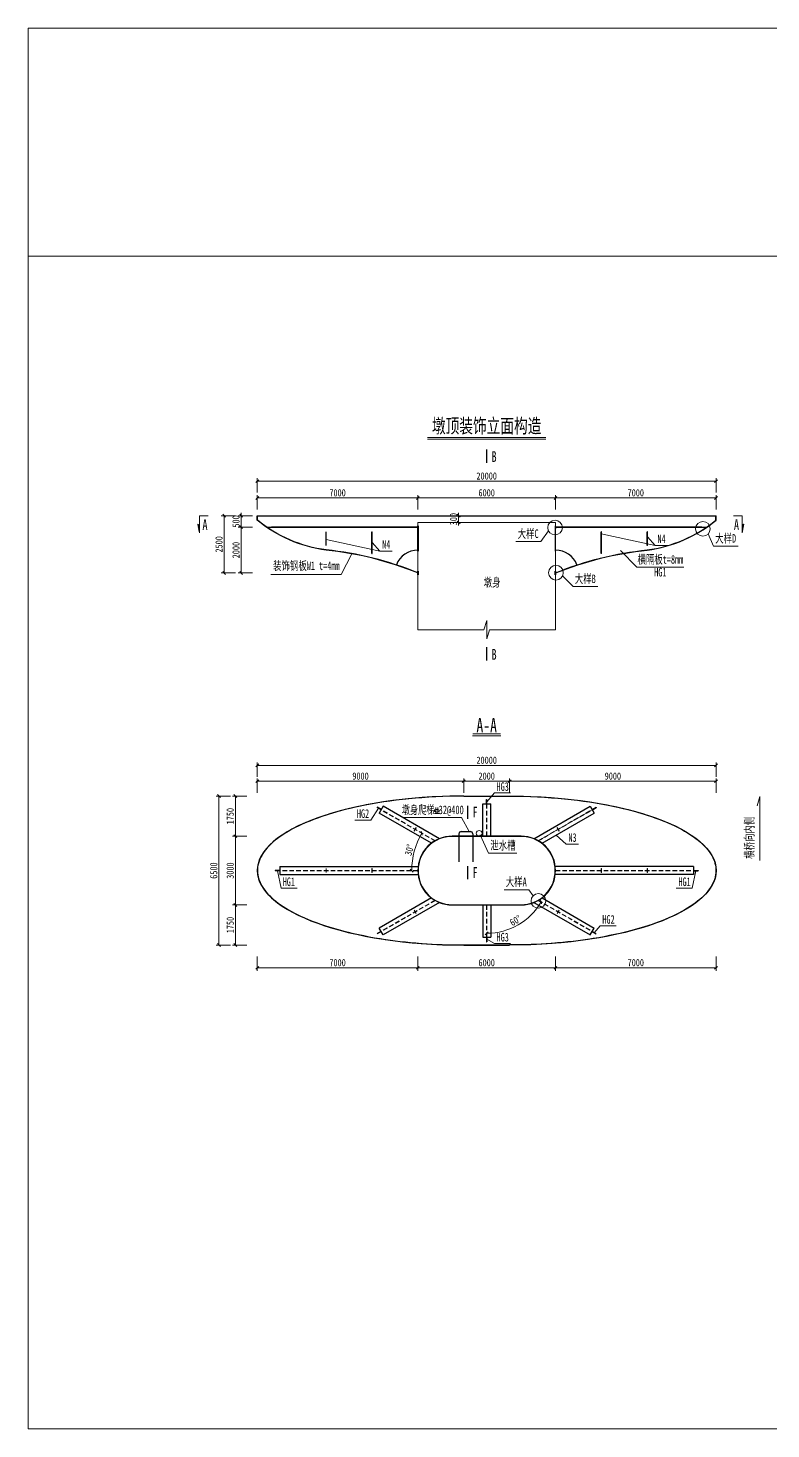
# Model space of a CAD drawing. Header units: millimetres. Extents: x 134964 to 142664, y -3921 to 2190.
# Drawn here: x 134964 to 138203, y -3921 to 2190 of the extents above; entities that cross this region are included whole.
import ezdxf
from ezdxf.enums import TextEntityAlignment as Align

# ---------------------------------------------------------------- set-up
doc = ezdxf.new("R2010")
doc.units = ezdxf.units.MM
doc.header["$LTSCALE"] = 2
doc.linetypes.add('DASH1T', pattern=[3, 2, -1])
doc.layers.get('0').update_dxf_attribs({"lineweight": 15})
doc.layers.get('DEFPOINTS').update_dxf_attribs({"color": 8, "lineweight": 15})
for name, color, linetype, lineweight in [('Dim', 4, 'Continuous', 15), ('文字', 7, 'Continuous', 15), ('标注线及字体', 2, 'Continuous', 15), ('桥 构造细虚', 6, 'DASH1T', 15), ('粗线', 3, 'Continuous', 25), ('钢板', 1, 'Continuous', 25), ('钢筋标注', 7, 'Continuous', 13)]:
    doc.layers.add(name, color=color, linetype=linetype, lineweight=lineweight)
doc.styles.add('111', font='仿宋_GB2312.TTF', dxfattribs={"width": 0.7})
doc.styles.add('BM_Dim', font='仿宋_GB2312.TTF', dxfattribs={"width": 0.85})
doc.dimstyles.new('200', dxfattribs={"dimscale": 0, "dimtxt": 2.5, "dimasz": 1, "dimexe": 1, "dimexo": 1, "dimgap": 0.6, "dimtad": 1, "dimdec": 0, "dimlfac": 10, "dimdsep": 46, "dimtxsty": '111', "dimblk": 'OBLIQUE', "dimcen": 0, "dimclrd": 4, "dimclre": 4, "dimclrt": 4, "dimadec": 1, "dimazin": 2, "dimtfac": 1, "dimtdec": 0, "dimtix": 1, "dimtmove": 2, "dimatfit": 3, "dimfxl": 4, "dimfxlon": 1, "dimtolj": 1, "dimlwd": -1, "dimlwe": -1, "dimarcsym": 0})

# ---------------------------------------------------------------- blocks, each defined once
blk = doc.blocks.new('_Oblique')
at = {"color": 0, "linetype": 'ByBlock', "lineweight": -2}
blk.add_line((-0.5, -0.5), (0.5, 0.5), dxfattribs=at)
blk = doc.blocks.new('*D29')
at = {"color": 4}
for p, q in [((135963.7, -1145.2), (135963.7, -1082.7)), ((135963.7, -1095.2), (136863.7, -1095.2)), ((136863.7, -1145.2), (136863.7, -1082.7))]:
    blk.add_line(p, q, dxfattribs=at)
at = {"layer": 'DEFPOINTS', "color": 0}
for p in [(136863.7, -1095.2), (136863.7, -1160), (135963.7, -1485)]:
    blk.add_point(p, dxfattribs=at)
at = {"color": 4, "xscale": 12.50000004556755, "yscale": 12.50000004556755, "zscale": 12.50000004556755, "rotation": 180}
blk.add_blockref('_Oblique', (135963.7, -1095.2), dxfattribs=at)
at = {"color": 4, "xscale": 12.50000004556755, "yscale": 12.50000004556755, "zscale": 12.50000004556755}
blk.add_blockref('_Oblique', (136863.7, -1095.2), dxfattribs=at)
at = {"color": 4, "insert": (136413.7, -1072.9), "char_height": 31.25, "attachment_point": 5, "style": '111'}
blk.add_mtext('\\A1;9000', dxfattribs=at)
blk = doc.blocks.new('*D30')
at = {"color": 4}
for p, q in [((136863.7, -1145.2), (136863.7, -1082.7)), ((136863.7, -1095.2), (137063.7, -1095.2)), ((137063.7, -1145.2), (137063.7, -1082.7))]:
    blk.add_line(p, q, dxfattribs=at)
at = {"layer": 'DEFPOINTS', "color": 0}
for p in [(137063.7, -1095.2), (136863.7, -1160), (137063.7, -1160)]:
    blk.add_point(p, dxfattribs=at)
at = {"color": 4, "xscale": 12.50000004556755, "yscale": 12.50000004556755, "zscale": 12.50000004556755, "rotation": 180}
blk.add_blockref('_Oblique', (136863.7, -1095.2), dxfattribs=at)
at = {"color": 4, "xscale": 12.50000004556755, "yscale": 12.50000004556755, "zscale": 12.50000004556755}
blk.add_blockref('_Oblique', (137063.7, -1095.2), dxfattribs=at)
at = {"color": 4, "insert": (136963.7, -1072.9), "char_height": 31.25, "attachment_point": 5, "style": '111'}
blk.add_mtext('\\A1;2000', dxfattribs=at)
blk = doc.blocks.new('*D31')
at = {"color": 4}
for p, q in [((137063.7, -1145.2), (137063.7, -1082.7)), ((137963.7, -1095.2), (137063.7, -1095.2)), ((137963.7, -1145.2), (137963.7, -1082.7))]:
    blk.add_line(p, q, dxfattribs=at)
at = {"layer": 'DEFPOINTS', "color": 0}
for p in [(137063.7, -1095.2), (137063.7, -1161), (137963.7, -1485)]:
    blk.add_point(p, dxfattribs=at)
at = {"color": 4, "xscale": 12.50000004556755, "yscale": 12.50000004556755, "zscale": 12.50000004556755, "rotation": 180}
blk.add_blockref('_Oblique', (137063.7, -1095.2), dxfattribs=at)
at = {"color": 4, "xscale": 12.50000004556755, "yscale": 12.50000004556755, "zscale": 12.50000004556755}
blk.add_blockref('_Oblique', (137963.7, -1095.2), dxfattribs=at)
at = {"color": 4, "insert": (137513.7, -1072.9), "char_height": 31.25, "attachment_point": 5, "style": '111'}
blk.add_mtext('\\A1;9000', dxfattribs=at)
blk = doc.blocks.new('*D32')
at = {"color": 4}
for p, q in [((135963.7, -1076), (135963.7, -1013.5)), ((135963.7, -1026), (137963.7, -1026)), ((137963.7, -1076), (137963.7, -1013.5))]:
    blk.add_line(p, q, dxfattribs=at)
at = {"layer": 'DEFPOINTS', "color": 0}
for p in [(137963.7, -1026), (135963.7, -1485), (137963.7, -1485)]:
    blk.add_point(p, dxfattribs=at)
at = {"color": 4, "xscale": 12.50000004556755, "yscale": 12.50000004556755, "zscale": 12.50000004556755, "rotation": 180}
blk.add_blockref('_Oblique', (135963.7, -1026), dxfattribs=at)
at = {"color": 4, "xscale": 12.50000004556755, "yscale": 12.50000004556755, "zscale": 12.50000004556755}
blk.add_blockref('_Oblique', (137963.7, -1026), dxfattribs=at)
at = {"color": 4, "insert": (136963.7, -1003.7), "char_height": 31.25, "attachment_point": 5, "style": '111'}
blk.add_mtext('\\A1;20000', dxfattribs=at)
blk = doc.blocks.new('*D40')
at = {"color": 4}
for p, q in [((135846.4, -1160), (135783.9, -1160)), ((135796.4, -1810), (135796.4, -1160)), ((135846.4, -1810), (135783.9, -1810))]:
    blk.add_line(p, q, dxfattribs=at)
at = {"layer": 'DEFPOINTS', "color": 0}
for p in [(135796.4, -1160), (136887.7, -1160), (136884.2, -1810)]:
    blk.add_point(p, dxfattribs=at)
at = {"color": 4, "xscale": 12.50000004556755, "yscale": 12.50000004556755, "zscale": 12.50000004556755}
for p, rotation in [((135796.4, -1160), 90), ((135796.4, -1810), 270)]:
    blk.add_blockref('_Oblique', p, dxfattribs=dict(at, rotation=rotation))
at = {"color": 4, "insert": (135774, -1485), "char_height": 31.25, "attachment_point": 5, "rotation": 90, "style": '111'}
blk.add_mtext('\\A1;6500', dxfattribs=at)
blk = doc.blocks.new('*D33')
at = {"color": 4}
blk.add_arc((136963.7, -1485), 326.8, 150, 180, dxfattribs=at)
at = {"layer": 'DEFPOINTS', "color": 0}
for p in [(136229.1, -1060.9), (136656.6, -1373.2), (136738.9, -1355.2), (135964.7, -1485), (137081.7, -1485)]:
    blk.add_point(p, dxfattribs=at)
at = {"color": 4, "xscale": 12.50000004556755, "yscale": 12.50000004556755, "zscale": 12.50000004556755}
for p, rotation in [((136680.6, -1321.6), 59.99999999999994), ((136636.9, -1485), 270)]:
    blk.add_blockref('_Oblique', p, dxfattribs=dict(at, rotation=rotation))
at = {"color": 4, "insert": (136626.4, -1394.6), "char_height": 31.25, "attachment_point": 5, "rotation": 75, "style": '111'}
blk.add_mtext('\\A1;30%%d', dxfattribs=at)
blk = doc.blocks.new('*D34')
at = {"color": 4}
for p, q in [((135963.7, -1859.1), (135963.7, -1921.6)), ((136663.7, -1859.1), (136663.7, -1921.6)), ((135963.7, -1909.1), (136663.7, -1909.1))]:
    blk.add_line(p, q, dxfattribs=at)
at = {"layer": 'DEFPOINTS', "color": 0}
for p in [(135963.7, -1485), (136663.7, -1485), (136663.7, -1909.1)]:
    blk.add_point(p, dxfattribs=at)
at = {"color": 4, "xscale": 12.50000004556755, "yscale": 12.50000004556755, "zscale": 12.50000004556755, "rotation": 180}
blk.add_blockref('_Oblique', (135963.7, -1909.1), dxfattribs=at)
at = {"color": 4, "xscale": 12.50000004556755, "yscale": 12.50000004556755, "zscale": 12.50000004556755}
blk.add_blockref('_Oblique', (136663.7, -1909.1), dxfattribs=at)
at = {"color": 4, "insert": (136313.7, -1886.7), "char_height": 31.25, "attachment_point": 5, "style": '111'}
blk.add_mtext('\\A1;7000', dxfattribs=at)
blk = doc.blocks.new('*D35')
at = {"color": 4}
for p, q in [((136663.7, -1859.1), (136663.7, -1921.6)), ((137263.7, -1859.1), (137263.7, -1921.6)), ((136663.7, -1909.1), (137263.7, -1909.1))]:
    blk.add_line(p, q, dxfattribs=at)
at = {"layer": 'DEFPOINTS', "color": 0}
for p in [(136663.7, -1485), (137263.7, -1485), (137263.7, -1909.1)]:
    blk.add_point(p, dxfattribs=at)
at = {"color": 4, "xscale": 12.50000004556755, "yscale": 12.50000004556755, "zscale": 12.50000004556755, "rotation": 180}
blk.add_blockref('_Oblique', (136663.7, -1909.1), dxfattribs=at)
at = {"color": 4, "xscale": 12.50000004556755, "yscale": 12.50000004556755, "zscale": 12.50000004556755}
blk.add_blockref('_Oblique', (137263.7, -1909.1), dxfattribs=at)
at = {"color": 4, "insert": (136963.7, -1886.7), "char_height": 31.25, "attachment_point": 5, "style": '111'}
blk.add_mtext('\\A1;6000', dxfattribs=at)
blk = doc.blocks.new('*D36')
at = {"color": 4}
for p, q in [((137263.7, -1859.1), (137263.7, -1921.6)), ((137963.7, -1859.1), (137963.7, -1921.6)), ((137963.7, -1909.1), (137263.7, -1909.1))]:
    blk.add_line(p, q, dxfattribs=at)
at = {"layer": 'DEFPOINTS', "color": 0}
for p in [(137263.7, -1210), (137963.7, -1485), (137263.7, -1909.1)]:
    blk.add_point(p, dxfattribs=at)
at = {"color": 4, "xscale": 12.50000004556755, "yscale": 12.50000004556755, "zscale": 12.50000004556755, "rotation": 180}
blk.add_blockref('_Oblique', (137263.7, -1909.1), dxfattribs=at)
at = {"color": 4, "xscale": 12.50000004556755, "yscale": 12.50000004556755, "zscale": 12.50000004556755}
blk.add_blockref('_Oblique', (137963.7, -1909.1), dxfattribs=at)
at = {"color": 4, "insert": (137613.7, -1886.7), "char_height": 31.25, "attachment_point": 5, "style": '111'}
blk.add_mtext('\\A1;7000', dxfattribs=at)
blk = doc.blocks.new('*D37')
at = {"color": 4}
for p, q in [((135918, -1160), (135855.5, -1160)), ((135868, -1160), (135868, -1335)), ((135918, -1335), (135855.5, -1335))]:
    blk.add_line(p, q, dxfattribs=at)
at = {"layer": 'DEFPOINTS', "color": 0}
for p in [(135983.4, -1160), (135868, -1335), (135983.4, -1335)]:
    blk.add_point(p, dxfattribs=at)
at = {"color": 4, "xscale": 12.50000004556755, "yscale": 12.50000004556755, "zscale": 12.50000004556755}
for p, rotation in [((135868, -1160), 90), ((135868, -1335), 270)]:
    blk.add_blockref('_Oblique', p, dxfattribs=dict(at, rotation=rotation))
at = {"color": 4, "insert": (135845.6, -1247.5), "char_height": 31.25, "attachment_point": 5, "rotation": 90, "style": '111'}
blk.add_mtext('\\A1;1750', dxfattribs=at)
blk = doc.blocks.new('*D38')
at = {"color": 4}
for p, q in [((135918, -1335), (135855.5, -1335)), ((135868, -1335), (135868, -1635)), ((135918, -1635), (135855.5, -1635))]:
    blk.add_line(p, q, dxfattribs=at)
at = {"layer": 'DEFPOINTS', "color": 0}
for p in [(135983.4, -1335), (135868, -1635), (135983.4, -1635)]:
    blk.add_point(p, dxfattribs=at)
at = {"color": 4, "xscale": 12.50000004556755, "yscale": 12.50000004556755, "zscale": 12.50000004556755}
for p, rotation in [((135868, -1335), 90), ((135868, -1635), 270)]:
    blk.add_blockref('_Oblique', p, dxfattribs=dict(at, rotation=rotation))
at = {"color": 4, "insert": (135845.6, -1485), "char_height": 31.25, "attachment_point": 5, "rotation": 90, "style": '111'}
blk.add_mtext('\\A1;3000', dxfattribs=at)
blk = doc.blocks.new('*D39')
at = {"color": 4}
for p, q in [((135918, -1635), (135855.5, -1635)), ((135868, -1810), (135868, -1635)), ((135918, -1810), (135855.5, -1810))]:
    blk.add_line(p, q, dxfattribs=at)
at = {"layer": 'DEFPOINTS', "color": 0}
for p in [(135868, -1635), (135983.4, -1635), (135983.4, -1810)]:
    blk.add_point(p, dxfattribs=at)
at = {"color": 4, "xscale": 12.50000004556755, "yscale": 12.50000004556755, "zscale": 12.50000004556755}
for p, rotation in [((135868, -1635), 90), ((135868, -1810), 270)]:
    blk.add_blockref('_Oblique', p, dxfattribs=dict(at, rotation=rotation))
at = {"color": 4, "insert": (135845.6, -1722.5), "char_height": 31.25, "attachment_point": 5, "rotation": 90, "style": '111'}
blk.add_mtext('\\A1;1750', dxfattribs=at)
blk = doc.blocks.new('*D41')
at = {"color": 4}
blk.add_arc((136963.7, -1485), 273.7, 270, 330, dxfattribs=at)
at = {"layer": 'DEFPOINTS', "color": 0}
for p in [(136963.7, -1423.6), (137188.5, -1614.8), (137057.3, -1742.2), (137698.2, -1909.1), (136963.7, -2084)]:
    blk.add_point(p, dxfattribs=at)
at = {"color": 4, "xscale": 12.50000004556755, "yscale": 12.50000004556755, "zscale": 12.50000004556755}
for p, rotation in [((137200.7, -1621.8), 59.99999999999992), ((136963.7, -1758.7), 180)]:
    blk.add_blockref('_Oblique', p, dxfattribs=dict(at, rotation=rotation))
at = {"color": 4, "insert": (137089.3, -1702.7), "char_height": 31.25, "attachment_point": 5, "rotation": 30, "style": '111'}
blk.add_mtext('\\A1;60%%d', dxfattribs=at)
blk = doc.blocks.new('*D43')
at = {"color": 4}
for p, q in [((135963.7, 90.2), (135963.7, 152.7)), ((136663.7, 140.2), (135963.7, 140.2)), ((136663.7, 90.2), (136663.7, 152.7))]:
    blk.add_line(p, q, dxfattribs=at)
at = {"layer": 'DEFPOINTS', "color": 0}
for p in [(135963.7, 140.2), (135963.7, 63), (136663.7, 33)]:
    blk.add_point(p, dxfattribs=at)
at = {"color": 4, "xscale": 12.50000004556755, "yscale": 12.50000004556755, "zscale": 12.50000004556755, "rotation": 180}
blk.add_blockref('_Oblique', (135963.7, 140.2), dxfattribs=at)
at = {"color": 4, "xscale": 12.50000004556755, "yscale": 12.50000004556755, "zscale": 12.50000004556755}
blk.add_blockref('_Oblique', (136663.7, 140.2), dxfattribs=at)
at = {"color": 4, "insert": (136313.7, 162.6), "char_height": 31.25, "attachment_point": 5, "style": '111'}
blk.add_mtext('\\A1;7000', dxfattribs=at)
blk = doc.blocks.new('*D44')
at = {"color": 4}
for p, q in [((136663.7, 90.2), (136663.7, 152.7)), ((137263.7, 140.2), (136663.7, 140.2)), ((137263.7, 90.2), (137263.7, 152.7))]:
    blk.add_line(p, q, dxfattribs=at)
at = {"layer": 'DEFPOINTS', "color": 0}
for p in [(136663.7, 140.2), (136663.7, 63), (137263.7, 33)]:
    blk.add_point(p, dxfattribs=at)
at = {"color": 4, "xscale": 12.50000004556755, "yscale": 12.50000004556755, "zscale": 12.50000004556755, "rotation": 180}
blk.add_blockref('_Oblique', (136663.7, 140.2), dxfattribs=at)
at = {"color": 4, "xscale": 12.50000004556755, "yscale": 12.50000004556755, "zscale": 12.50000004556755}
blk.add_blockref('_Oblique', (137263.7, 140.2), dxfattribs=at)
at = {"color": 4, "insert": (136963.7, 162.6), "char_height": 31.25, "attachment_point": 5, "style": '111'}
blk.add_mtext('\\A1;6000', dxfattribs=at)
blk = doc.blocks.new('*D45')
at = {"color": 4}
for p, q in [((137263.7, 90.2), (137263.7, 152.7)), ((137263.7, 140.2), (137963.7, 140.2)), ((137963.7, 90.2), (137963.7, 152.7))]:
    blk.add_line(p, q, dxfattribs=at)
at = {"layer": 'DEFPOINTS', "color": 0}
for p in [(137963.7, 140.2), (137963.7, 63), (137263.7, 33)]:
    blk.add_point(p, dxfattribs=at)
at = {"color": 4, "xscale": 12.50000004556755, "yscale": 12.50000004556755, "zscale": 12.50000004556755}
for p, rotation in [((137263.7, 140.2), 180), ((137963.7, 140.2), 360)]:
    blk.add_blockref('_Oblique', p, dxfattribs=dict(at, rotation=rotation))
at = {"color": 4, "insert": (137613.7, 162.6), "char_height": 31.25, "attachment_point": 5, "style": '111'}
blk.add_mtext('\\A1;7000', dxfattribs=at)
blk = doc.blocks.new('*D46')
at = {"color": 4}
for p, q in [((135963.7, 163.6), (135963.7, 226.1)), ((137963.7, 213.6), (135963.7, 213.6)), ((137963.7, 163.6), (137963.7, 226.1))]:
    blk.add_line(p, q, dxfattribs=at)
at = {"layer": 'DEFPOINTS', "color": 0}
for p in [(135963.7, 213.6), (135963.7, 143.9), (137963.7, 115.4)]:
    blk.add_point(p, dxfattribs=at)
at = {"color": 4, "xscale": 12.50000004556755, "yscale": 12.50000004556755, "zscale": 12.50000004556755, "rotation": 180}
blk.add_blockref('_Oblique', (135963.7, 213.6), dxfattribs=at)
at = {"color": 4, "xscale": 12.50000004556755, "yscale": 12.50000004556755, "zscale": 12.50000004556755}
blk.add_blockref('_Oblique', (137963.7, 213.6), dxfattribs=at)
at = {"color": 4, "insert": (136963.7, 236), "char_height": 31.25, "attachment_point": 5, "style": '111'}
blk.add_mtext('\\A1;20000', dxfattribs=at)
blk = doc.blocks.new('*D47')
at = {"color": 4}
for p, q in [((135943.2, 63), (135880.7, 63)), ((135893.2, 63), (135893.2, 75.5)), ((135893.2, 13), (135893.2, 63)), ((135943.2, 13), (135880.7, 13)), ((135893.2, 13), (135893.2, 0.5))]:
    blk.add_line(p, q, dxfattribs=at)
at = {"layer": 'DEFPOINTS', "color": 0}
for p in [(135893.2, 63), (136011, 63), (136011, 13)]:
    blk.add_point(p, dxfattribs=at)
at = {"color": 4, "xscale": 12.50000004556755, "yscale": 12.50000004556755, "zscale": 12.50000004556755}
for p, rotation in [((135893.2, 63), 270), ((135893.2, 13), 90)]:
    blk.add_blockref('_Oblique', p, dxfattribs=dict(at, rotation=rotation))
at = {"color": 4, "insert": (135870.8, 38), "char_height": 31.25, "attachment_point": 5, "rotation": 90, "style": '111'}
blk.add_mtext('\\A1;500', dxfattribs=at)
blk = doc.blocks.new('*D48')
at = {"color": 4}
for p, q in [((135943.2, 13), (135880.7, 13)), ((135893.2, -187), (135893.2, 13)), ((135943.2, -187), (135880.7, -187))]:
    blk.add_line(p, q, dxfattribs=at)
at = {"layer": 'DEFPOINTS', "color": 0}
for p in [(135893.2, 13), (136011, 13), (135989.9, -187)]:
    blk.add_point(p, dxfattribs=at)
at = {"color": 4, "xscale": 12.50000004556755, "yscale": 12.50000004556755, "zscale": 12.50000004556755}
for p, rotation in [((135893.2, 13), 90), ((135893.2, -187), 270)]:
    blk.add_blockref('_Oblique', p, dxfattribs=dict(at, rotation=rotation))
at = {"color": 4, "insert": (135870.8, -87), "char_height": 31.25, "attachment_point": 5, "rotation": 90, "style": '111'}
blk.add_mtext('\\A1;2000', dxfattribs=at)
blk = doc.blocks.new('*D49')
at = {"color": 4}
for p, q in [((135869.2, 63), (135806.7, 63)), ((135819.2, -187), (135819.2, 63)), ((135869.2, -187), (135806.7, -187))]:
    blk.add_line(p, q, dxfattribs=at)
at = {"layer": 'DEFPOINTS', "color": 0}
for p in [(135819.2, 63), (135913, 63), (135892, -187)]:
    blk.add_point(p, dxfattribs=at)
at = {"color": 4, "xscale": 12.50000004556755, "yscale": 12.50000004556755, "zscale": 12.50000004556755}
for p, rotation in [((135819.2, 63), 90), ((135819.2, -187), 270)]:
    blk.add_blockref('_Oblique', p, dxfattribs=dict(at, rotation=rotation))
at = {"color": 4, "insert": (135796.8, -62), "char_height": 31.25, "attachment_point": 5, "rotation": 90, "style": '111'}
blk.add_mtext('\\A1;2500', dxfattribs=at)
blk = doc.blocks.new('*D42')
at = {"color": 4}
for p, q in [((136891.5, 63), (136829, 63)), ((136841.5, 63), (136841.5, 75.5)), ((136841.5, 33), (136841.5, 63)), ((136891.5, 33), (136829, 33)), ((136841.5, 33), (136841.5, 20.5))]:
    blk.add_line(p, q, dxfattribs=at)
at = {"layer": 'DEFPOINTS', "color": 0}
for p in [(136841.5, 63), (136959.3, 63), (136959.3, 33)]:
    blk.add_point(p, dxfattribs=at)
at = {"color": 4, "xscale": 12.50000004556755, "yscale": 12.50000004556755, "zscale": 12.50000004556755}
for p, rotation in [((136841.5, 63), 270), ((136841.5, 33), 90)]:
    blk.add_blockref('_Oblique', p, dxfattribs=dict(at, rotation=rotation))
at = {"color": 4, "insert": (136819.1, 48), "char_height": 31.25, "attachment_point": 5, "rotation": 90, "style": '111'}
blk.add_mtext('\\A1;300', dxfattribs=at)
blk = doc.blocks.new('剖面箭头')
at = {"ltscale": 10}
h = blk.add_hatch(dxfattribs=at)
h.set_pattern_fill('ANSI31', color=2, style=0)
h.set_pattern_definition([(45, (-182.99888, -777.8594), (-0.088388348, 0.088388348), [])])
h.paths.add_polyline_path([(6, -3), (3.15, -3), (3, -3.6)])
at = {"color": 3, "ltscale": 10}
blk.add_line((0, 0), (0, -3), dxfattribs=at)
at = {"color": 2, "ltscale": 10}
for p, q in [((0, -3), (6, -3)), ((6, -3), (3, -3.6)), ((3, -3.6), (3.15, -3))]:
    blk.add_line(p, q, dxfattribs=at)
blk = doc.blocks.new('1')
at = {"layer": '钢筋标注', "color": 0}
for p, q in [((3350.24, -1343.61), (3351.84, -1343.61)), ((3350.71, -1341.53), (3350.71, -1343.61)), ((3351.37, -1341.53), (3351.37, -1343.61))]:
    blk.add_line(p, q, dxfattribs=at)
at = {"layer": '钢筋标注', "color": 0, "extrusion": (0, 0, -1)}
blk.add_ellipse((3351.04, -1342.6), major_axis=(0.896, 0), ratio=0.515922, dxfattribs=at)

msp = doc.modelspace()

# ---------------------------------------------------------------- linework, layer by layer
at = {"color": 4}
for p, q in [((136705.64, 396.02), (137221.69, 396.02)), ((136902.39, -896.63), (137024.93, -896.63))]:
    msp.add_line(p, q, dxfattribs=at)
at = {"color": 8}
for p, q in [((136663.66, -434.79), (136663.66, 33)), ((137263.66, 33), (136663.66, 33)), ((137263.66, -434.79), (137263.66, 33)), ((136263.66, -66.6), (136263.66, -7)), ((136463.66, -101.41), (136463.66, -7)), ((137463.66, -101.41), (137463.66, -7)), ((137663.66, -66.6), (137663.66, -7)), ((137188.66, -1355.08), (137441.39, -1209.17)), ((136656.26, -1297.81), (136647.86, -1312.36)), ((137271.07, -1297.81), (137279.47, -1312.36)), ((136263.66, -1476.59), (136263.66, -1484.59)), ((136263.66, -1485.39), (136263.66, -1493.39)), ((136463.66, -1476.59), (136463.66, -1484.59)), ((136463.66, -1485.39), (136463.66, -1493.39)), ((137463.66, -1476.59), (137463.66, -1484.59)), ((137463.66, -1485.39), (137463.66, -1493.39)), ((137663.66, -1476.59), (137663.66, -1484.59)), ((137663.66, -1485.39), (137663.66, -1493.39)), ((136656.26, -1672.17), (136647.86, -1657.62)), ((137271.07, -1672.17), (137279.47, -1657.62))]:
    msp.add_line(p, q, dxfattribs=at)
for p, q in [((136498.28, -91.93), (136263.26, -41.09)), ((136498.28, -91.93), (136464.06, -54.2)), ((137090.99, -49.74), (137199.28, -49.74)), ((137199.28, -49.74), (137233.15, -3.12)), ((137698.28, -67.28), (137463.26, -16.45)), ((137698.28, -67.28), (137664.06, -29.56)), ((137952.02, -70.15), (137929.61, -16.11)), ((136375.28, -102.86), (136329.42, -193.31)), ((136551.8, -91.93), (136498.28, -91.93)), ((137546.64, -88.62), (137618.76, -161.81)), ((137751.8, -67.28), (137698.28, -67.28)), ((137952.02, -70.15), (138060.31, -70.15)), ((137618.76, -161.81), (137823.17, -161.81)), ((136329.42, -193.31), (136022.62, -193.31)), ((137340.36, -246.61), (137294.16, -200.04)), ((137340.36, -246.61), (137448.65, -246.61)), ((136997.09, -1146.53), (136964.06, -1184.43)), ((136997.09, -1146.53), (137067.35, -1146.53)), ((136458.61, -1264.42), (136492.14, -1213.22)), ((138142.97, -1202.32), (138154.35, -1162.49)), ((138154.35, -1162.49), (138154.35, -1441.64)), ((136388.34, -1264.42), (136458.61, -1264.42)), ((136602.08, -1254.08), (136854.43, -1254.08)), ((136854.43, -1254.08), (136887.3, -1314.99)), ((136935.76, -1328.6), (136972.14, -1409.24)), ((137266.8, -1330.18), (137309.92, -1369.88)), ((136738.66, -1355.08), (136738.46, -1355.43)), ((137309.92, -1369.88), (137364.15, -1369.88)), ((136972.14, -1409.24), (137095.75, -1409.24)), ((136067.29, -1561.96), (136051.72, -1485.39)), ((137860.03, -1561.96), (137875.61, -1485.39)), ((136137.55, -1561.96), (136067.29, -1561.96)), ((137039.26, -1568.36), (137147.55, -1568.36)), ((137147.55, -1568.36), (137165.76, -1595.14)), ((137789.77, -1561.96), (137860.03, -1561.96)), ((137458.34, -1726.08), (137432.53, -1756.15)), ((137458.34, -1726.08), (137528.6, -1726.08)), ((136997.09, -1803.44), (136964.06, -1784.67)), ((136997.09, -1803.44), (137067.35, -1803.44))]:
    msp.add_line(p, q)
at = {"color": 6, "const_width": 4.5}
for points in [[(136705.64, 403.52), (137221.69, 403.52)], [(136902.39, -889.13), (137024.93, -889.13)]]:
    msp.add_lwpolyline(points, dxfattribs=at)
at = {"color": 8}
msp.add_lwpolyline([(137263.66, -434.79), (136975.66, -434.79), (136963.66, -474.79), (136963.66, -394.79), (136951.66, -434.79), (136935.66, -434.79), (136663.66, -434.79)], dxfattribs=at)
for centre, radius in [((137261.77, 11.2), 32), ((137906.09, 5.59), 32), ((137265.57, -185.65), 32), ((136930.76, -1322.49), 12.5), ((137188.98, -1617.16), 32)]:
    msp.add_circle(centre, radius)
at = {"layer": 'DEFPOINTS'}
for points in [[(134964.32, 2190.09), (142664.32, 2190.09), (142664.32, 1195.36), (134964.32, 1195.36)], [(134964.32, 1195.36), (142664.32, 1195.36), (142664.32, -3920.64), (134964.32, -3920.64)]]:
    msp.add_lwpolyline(points, close=True, dxfattribs=at)
at = {"layer": '桥 构造细虚', "ltscale": 5}
for p, q in [((136738.26, -1355.32), (136503.05, -1219.52)), ((136738.66, -1355.08), (136503.25, -1219.17)), ((136739.06, -1354.85), (136503.45, -1218.82)), ((136963.26, -1194.43), (136963.26, -1334.99)), ((136964.06, -1194.43), (136964.06, -1334.99)), ((137188.26, -1354.85), (137423.87, -1218.82)), ((137189.06, -1355.32), (137424.27, -1219.52)), ((136655.91, -1297.61), (136647.51, -1312.16)), ((136647.51, -1312.16), (136648.21, -1312.56)), ((136656.61, -1298.01), (136648.21, -1312.56)), ((136655.91, -1297.61), (136656.61, -1298.01)), ((137271.41, -1297.61), (137270.72, -1298.01)), ((137270.72, -1298.01), (137279.12, -1312.56)), ((137271.41, -1297.61), (137279.81, -1312.16)), ((137279.81, -1312.16), (137279.12, -1312.56)), ((136663.66, -1484.59), (136062.3, -1484.59)), ((136663.66, -1485.39), (136062.3, -1485.39)), ((136263.26, -1476.59), (136263.26, -1484.59)), ((136264.06, -1476.59), (136263.26, -1476.59)), ((136263.26, -1485.39), (136263.26, -1493.39)), ((136264.06, -1493.39), (136263.26, -1493.39)), ((136264.06, -1476.59), (136264.06, -1484.59)), ((136264.06, -1485.39), (136264.06, -1493.39)), ((136464.06, -1476.59), (136463.26, -1476.59)), ((136463.26, -1476.59), (136463.26, -1484.59)), ((136463.26, -1485.39), (136463.26, -1493.39)), ((136464.06, -1493.39), (136463.26, -1493.39)), ((136464.06, -1476.59), (136464.06, -1484.59)), ((136464.06, -1485.39), (136464.06, -1493.39)), ((137263.66, -1484.59), (137865.03, -1484.59)), ((137263.66, -1485.39), (137865.03, -1485.39)), ((137463.26, -1476.59), (137464.06, -1476.59)), ((137463.26, -1476.59), (137463.26, -1484.59)), ((137463.26, -1485.39), (137463.26, -1493.39)), ((137463.26, -1493.39), (137464.06, -1493.39)), ((137464.06, -1476.59), (137464.06, -1484.59)), ((137464.06, -1485.39), (137464.06, -1493.39)), ((137663.26, -1476.59), (137664.06, -1476.59)), ((137663.26, -1476.59), (137663.26, -1484.59)), ((137663.26, -1485.39), (137663.26, -1493.39)), ((137663.26, -1493.39), (137664.06, -1493.39)), ((137664.06, -1476.59), (137664.06, -1484.59)), ((137664.06, -1485.39), (137664.06, -1493.39)), ((136738.26, -1614.66), (136503.05, -1750.46)), ((136739.06, -1615.12), (136503.45, -1751.15)), ((136963.26, -1775.54), (136963.26, -1634.99)), ((136964.06, -1775.54), (136964.06, -1634.99)), ((137188.26, -1615.12), (137423.87, -1751.15)), ((137189.06, -1614.66), (137424.27, -1750.46)), ((136647.51, -1657.82), (136648.21, -1657.42)), ((136655.91, -1672.37), (136647.51, -1657.82)), ((136656.61, -1671.97), (136648.21, -1657.42)), ((136655.91, -1672.37), (136656.61, -1671.97)), ((137270.72, -1671.97), (137279.12, -1657.42)), ((137271.41, -1672.37), (137270.72, -1671.97)), ((137271.41, -1672.37), (137279.81, -1657.82)), ((137279.81, -1657.82), (137279.12, -1657.42))]:
    msp.add_line(p, q, dxfattribs=at)
at = {"layer": '粗线'}
for p, q in [((136963.66, 294.21), (136963.66, 351.8)), ((136963.66, -568.59), (136963.66, -511)), ((136880.31, -1202.3), (136880.31, -1259.9)), ((136880.31, -1465.57), (136880.31, -1523.16))]:
    msp.add_line(p, q, dxfattribs=at)
at = {"layer": '钢板'}
for p, q in [((135963.66, 63), (137963.66, 63)), ((135963.66, 63), (135963.66, 43)), ((136004.4, 13), (136663.66, 13)), ((136025.46, 14.2), (136663.66, 14.2)), ((136025.46, 13), (136025.46, 14.2)), ((137263.66, 14.2), (137901.86, 14.2)), ((137263.66, 13), (137922.93, 13)), ((137901.86, 13), (137901.86, 14.2)), ((136263.26, -66.6), (136263.26, -7)), ((136263.26, -7), (136264.06, -7)), ((136264.06, -66.6), (136264.06, -7)), ((136463.26, -7), (136464.06, -7)), ((136463.26, -101.41), (136463.26, -7)), ((136464.06, -101.41), (136464.06, -7)), ((137464.06, -7), (137463.26, -7)), ((137463.26, -101.41), (137463.26, -7)), ((137464.06, -101.41), (137464.06, -7)), ((137663.26, -66.6), (137663.26, -7)), ((137664.06, -7), (137663.26, -7)), ((137664.06, -66.6), (137664.06, -7)), ((136263.26, -66.6), (136264.06, -66.6)), ((136463.26, -101.41), (136464.06, -101.41)), ((137464.06, -101.41), (137463.26, -101.41)), ((137664.06, -66.6), (137663.26, -66.6)), ((136863.66, -1159.96), (137063.66, -1159.96)), ((136863.66, -1160.36), (137063.66, -1160.36)), ((136486.13, -1208.82), (136485.73, -1209.52)), ((136503.05, -1219.52), (136485.73, -1209.52)), ((136503.45, -1218.82), (136486.13, -1208.82)), ((136512, -1204.01, 0), (136494.5, -1234.33, 0)), ((136757.65, -1345.84, 0), (136512, -1204.01, 0)), ((136946.16, -1194.43), (136981.16, -1194.43)), ((136946.16, -1334.99), (136946.16, -1194.43)), ((136963.26, -1194.43), (136963.26, -1174.43)), ((136963.26, -1174.43), (136964.06, -1174.43)), ((136964.06, -1194.43), (136964.06, -1174.43)), ((136981.16, -1334.99), (136981.16, -1194.43)), ((137169.68, -1345.84, 0), (137415.32, -1204.01, 0)), ((137415.32, -1204.01, 0), (137432.82, -1234.33, 0)), ((137423.87, -1218.82), (137441.19, -1208.82)), ((137424.27, -1219.52), (137441.59, -1209.52)), ((137441.19, -1208.82), (137441.59, -1209.52)), ((136722.43, -1365.92, 0), (136494.5, -1234.33, 0)), ((137204.89, -1365.92, 0), (137432.82, -1234.33, 0)), ((136842.77, -1324.99), (136842.77, -1446.99)), ((136852.77, -1314.99), (136892.77, -1314.99)), ((136902.77, -1324.99), (136902.77, -1446.99)), ((136042.3, -1484.59), (136042.3, -1485.39)), ((136062.3, -1484.59), (136042.3, -1484.59)), ((136062.3, -1485.39), (136042.3, -1485.39)), ((136062.3, -1467.48), (136062.3, -1502.48)), ((136062.3, -1467.48), (136664.69, -1467.48)), ((136062.3, -1502.48), (136664.69, -1502.48)), ((137865.03, -1467.48), (137262.64, -1467.48)), ((137865.02, -1502.48), (137262.64, -1502.48)), ((137865.03, -1467.48), (137865.02, -1502.48)), ((137865.03, -1484.59), (137885.03, -1484.59)), ((137865.03, -1485.39), (137885.03, -1485.39)), ((137885.03, -1484.59), (137885.03, -1485.39)), ((136722.43, -1604.06, 0), (136494.5, -1735.65, 0)), ((136757.65, -1624.14, 0), (136512, -1765.96, 0)), ((136946.16, -1634.99), (136946.16, -1775.54)), ((136981.16, -1634.99), (136981.16, -1775.54)), ((137169.68, -1624.14, 0), (137415.32, -1765.96, 0)), ((137204.89, -1604.06, 0), (137432.82, -1735.65, 0)), ((136503.05, -1750.46), (136485.73, -1760.46)), ((136486.13, -1761.15), (136485.73, -1760.46)), ((136503.45, -1751.15), (136486.13, -1761.15)), ((136512, -1765.96, 0), (136494.5, -1735.65, 0)), ((137415.32, -1765.96, 0), (137432.82, -1735.65, 0)), ((137423.87, -1751.15), (137441.19, -1761.15)), ((137424.27, -1750.46), (137441.59, -1760.46)), ((137441.19, -1761.15), (137441.59, -1760.46)), ((136863.66, -1809.56), (137063.66, -1809.56)), ((136863.66, -1809.96), (137063.66, -1809.96)), ((136946.16, -1775.54), (136981.16, -1775.54)), ((136963.26, -1775.54), (136963.26, -1795.54)), ((136963.26, -1795.54), (136964.06, -1795.54)), ((136964.06, -1775.54), (136964.06, -1795.54))]:
    msp.add_line(p, q, dxfattribs=at)
for points in [[(136663.66, -187, 0.0714509), (136263.66, -87, -0.1388583), (135963.66, 43), (135963.66, 63)], [(136663.66, -186.57, 0.0714216), (136263.71, -86.6, -0.138775), (135964.06, 43.19), (135964.06, 63)], [(137263.66, -187, -0.0714509), (137663.66, -87, 0.1388583), (137963.66, 43), (137963.66, 63)], [(137263.66, -186.57, -0.0714216), (137663.62, -86.6, 0.138775), (137963.26, 43.19), (137963.26, 63)]]:
    msp.add_lwpolyline(points, format="xyb", dxfattribs=at)
for points in [[(136664.46, 18), (136664.46, -92), (136663.66, -92), (136663.66, 18)], [(137262.86, 18), (137262.86, -92), (137263.66, -92), (137263.66, 18)], [(136663.66, -179.5), (136664.46, -179.5), (136664.46, -194.5), (136663.66, -194.5)], [(137262.86, -179.5), (137263.66, -179.5), (137263.66, -194.5), (137262.86, -194.5)]]:
    msp.add_lwpolyline(points, close=True, dxfattribs=at)
for points in [[(137113.66, -1334.99), (136813.66, -1334.99, 0.4142136), (136663.66, -1484.99, 0.4142136), (136813.66, -1634.99), (137113.66, -1634.99, 0.4142136), (137263.66, -1484.99, 0.4142136)], [(137113.66, -1335.79), (136813.66, -1335.79, 0.4142136), (136664.46, -1484.99, 0.4142136), (136813.66, -1634.19), (137113.66, -1634.19, 0.4142136), (137262.86, -1484.99, 0.4142136)]]:
    msp.add_lwpolyline(points, format="xyb", close=True, dxfattribs=at)
for centre, radius, start, end in [((136663.66, 13), 3.5, 180, 270), ((137263.66, 13), 3.5, 270, 0), ((136663.66, -187), 100, 90, 159.192673), ((137263.66, -187), 100, 20.807327, 90), ((136852.77, -1324.99), 10, 90, 180), ((136892.77, -1324.99), 10, 0, 90)]:
    msp.add_arc(centre, radius, start, end, dxfattribs=at)
msp.add_ellipse((136863.66, -1484.96), major_axis=(-900, 0), ratio=0.3611111, start_param=4.712389, end_param=7.8539816, dxfattribs=at)
at = {"layer": '钢板', "extrusion": (0, 0, -1)}
msp.add_ellipse((137063.66, -1484.96), major_axis=(900, 0), ratio=0.3611111, start_param=4.712389, end_param=7.8539816, dxfattribs=at)
at = {"layer": '钢板'}
for points in [[(136863.66, -1160.36), (136782.11, -1160.36), (136625.28, -1168.11), (136413.92, -1200.15), (136241.73, -1246.5), (136108.57, -1303.57), (136017.44, -1367.5), (135967.9, -1435.4), (135958.93, -1503.86), (135989.79, -1571.55), (136059.26, -1635.53), (136166.95, -1694.34), (136313.58, -1745.48), (136488.43, -1782.94), (136676.3, -1804.85), (136801.21, -1809.56), (136863.66, -1809.56)], [(137063.66, -1160.36), (137145.21, -1160.36), (137302.05, -1168.11), (137513.41, -1200.15), (137685.59, -1246.5), (137818.76, -1303.57), (137909.88, -1367.5), (137959.43, -1435.4), (137968.39, -1503.86), (137937.53, -1571.55), (137868.07, -1635.53), (137760.37, -1694.34), (137613.75, -1745.48), (137438.9, -1782.94), (137251.02, -1804.85), (137126.12, -1809.56), (137063.66, -1809.56)]]:
    msp.add_open_spline(points, degree=3, knots=[4.712389, 4.712389, 4.712389, 4.712389, 4.9842674, 5.2352804, 5.4706266, 5.695394, 5.9201615, 6.1306685, 6.3411755, 6.5516825, 6.7621895, 6.9726966, 7.199347, 7.4375487, 7.6457652, 7.8539816, 7.8539816, 7.8539816, 7.8539816], dxfattribs=at)

# ---------------------------------------------------------------- block references
at = {"layer": 'Dim', "yscale": 12.50000004556755, "zscale": 12.50000004556755}
for p, xscale, rotation in [((135749.08, 62.95), 12.50000004556755, 270.0000000000002), ((138039.21, 62.95), -12.50000004556755, 89.99999999999982)]:
    msp.add_blockref('剖面箭头', p, dxfattribs=dict(at, xscale=xscale, rotation=rotation))
at = {"layer": '钢筋标注', "color": 0, "xscale": 12.50000004556755, "yscale": 12.50000004556755, "zscale": 12.50000004556755}
msp.add_blockref('1', (94858.11, 15558.71), dxfattribs=at)

# ---------------------------------------------------------------- texts
at = {"layer": '文字', "style": 'BM_Dim', "width": 0.7}
for s, p in [('B', (136995.76, 297.33)), ('A', (135735.7, 0.9)), ('A', (138052.59, 0.9)), ('B', (136995.76, -565.47)), ('F', (136913.31, -1253.41)), ('F', (136913.31, -1516.68))]:
    msp.add_text(s, height=46.88, dxfattribs=at).set_placement(p, align=Align.CENTER)
at = {"layer": '文字', "style": 'BM_Dim'}
for s, width, p in [('大样C', 0.7, (137144.35, -45.68)), ('N4', 0.7, (136525.97, -92.66)), ('N4', 0.7, (137725.97, -68.02)), ('大样D', 0.7, (138005.39, -66.1)), ('横隔板t=8mm', 0.7, (137720.79, -157.76)), ('装饰钢板W1 t=4mm', 0.7, (136177.44, -185.36)), ('HG1', 0.7, (137720.79, -213.35)), ('墩身', 0.7, (136987.12, -257.69)), ('大样B', 0.7, (137393.72, -242.55)), ('HG3', 0.7, (137033.42, -1148.47)), ('HG2', 0.7, (136424.68, -1266.37)), ('墩身爬梯 32@400', 0.68, (136728.56, -1250.02)), ('N3', 0.7, (137337.6, -1370.79)), ('泄水槽', 0.7, (137034.59, -1405.19)), ('HG1', 0.7, (136101.22, -1563.91)), ('大样A', 0.7, (137092.62, -1564.3)), ('HG1', 0.7, (137826.11, -1563.91)), ('HG2', 0.7, (137494.67, -1728.02)), ('HG3', 0.7, (137033.42, -1805.39))]:
    msp.add_text(s, height=37.5, dxfattribs=dict(at, width=width)).set_placement(p, align=Align.BOTTOM_CENTER)
at = {"layer": '文字', "style": 'BM_Dim', "width": 0.7}
msp.add_text('横桥向内侧', height=37.5, rotation=90, dxfattribs=at).set_placement((138138.69, -1341.6), align=Align.BOTTOM_CENTER)
at = {"layer": '标注线及字体', "color": 0, "style": '111', "width": 0.7}
for s, p in [('墩顶装饰立面构造', (136963.66, 456.15)), ('A-A', (136963.66, -851.24))]:
    msp.add_text(s, height=62.5, dxfattribs=at).set_placement(p, align=Align.MIDDLE)

# ---------------------------------------------------------------- dimensions: what is measured, and where the dimension line sits
for base, p1, p2, picture, middle in [((135963.66, 213.62), (137963.66, 115.38), (135963.66, 143.85), '*D46', (136963.66, 235.98)), ((135963.66, 140.23), (136663.66, 33), (135963.66, 63), '*D43', (136313.66, 162.6)), ((136663.66, 140.23), (137263.66, 33), (136663.66, 63), '*D44', (136963.66, 162.6)), ((137963.66, -1026.02), (135963.66, -1484.96), (137963.66, -1484.96), '*D32', (136963.66, -1003.65)), ((136863.66, -1095.24), (135963.66, -1484.96), (136863.66, -1159.96), '*D29', (136413.66, -1072.88)), ((137063.66, -1095.24), (136863.66, -1159.96), (137063.66, -1159.96), '*D30', (136963.66, -1072.88)), ((136663.66, -1909.1), (135963.66, -1484.96), (136663.66, -1484.99), '*D34', (136313.66, -1886.74)), ((137263.66, -1909.1), (136663.66, -1484.99), (137263.66, -1484.99), '*D35', (136963.66, -1886.74))]:
    dim = msp.add_linear_dim(base=base, p1=p1, p2=p2, dimstyle='200', override={"dimscale": 12.5})
    dim.commit()
    dim.dimension.update_dxf_attribs({"geometry": picture, "text_midpoint": middle})
for base, p1, p2, angle, picture, middle in [((137963.66, 140.23), (137263.66, 33), (137963.66, 63), 180, '*D45', (137613.66, 162.6)), ((135819.18, 63), (135891.98, -187), (135913.05, 63), 90, '*D49', (135796.81, -62)), ((135893.17, 63), (136011.01, 13), (136011.01, 63), 90, '*D47', (135870.81, 38)), ((136841.47, 63), (136959.31, 33), (136959.31, 63), 90, '*D42', (136819.1, 48)), ((135893.17, 13), (135989.94, -187), (136011.01, 13), 90, '*D48', (135870.81, -87)), ((137063.66, -1095.24), (137963.66, -1484.96), (137063.66, -1160.96), 180, '*D31', (137513.66, -1072.88)), ((135796.36, -1159.96), (136884.22, -1809.96), (136887.65, -1159.96), 90, '*D40', (135773.99, -1484.96)), ((135867.96, -1334.96), (135983.4, -1159.96), (135983.4, -1334.96), 90, '*D37', (135845.59, -1247.46)), ((137263.66, -1909.1), (137963.66, -1484.96), (137263.66, -1209.99), 180, '*D36', (137613.66, -1886.74)), ((135867.96, -1634.96), (135983.4, -1334.96), (135983.4, -1634.96), 90, '*D38', (135845.59, -1484.96)), ((135867.96, -1634.96), (135983.4, -1809.96), (135983.4, -1634.96), 270, '*D39', (135845.59, -1722.46))]:
    dim = msp.add_linear_dim(base=base, p1=p1, p2=p2, angle=angle, dimstyle='200', override={"dimscale": 12.5})
    dim.commit()
    dim.dimension.update_dxf_attribs({"geometry": picture, "text_midpoint": middle})
for base, line1, line2, picture, middle in [((136656.56, -1373.21), ((136738.86, -1355.2), (136229.11, -1060.89)), ((137081.73, -1484.99), (135964.66, -1484.99)), '*D33', (136626.39, -1394.62)), ((137057.27, -1742.18), ((137188.46, -1614.78), (137698.22, -1909.09)), ((136963.66, -1423.56), (136963.66, -2084.02)), '*D41', (137089.33, -1702.65))]:
    dim = msp.add_angular_dim_2l(base=base, line1=line1, line2=line2, dimstyle='200', override={"dimscale": 12.5})
    dim.commit()
    dim.dimension.update_dxf_attribs({"geometry": picture, "text_midpoint": middle})

doc.saveas('drawing.dxf')
